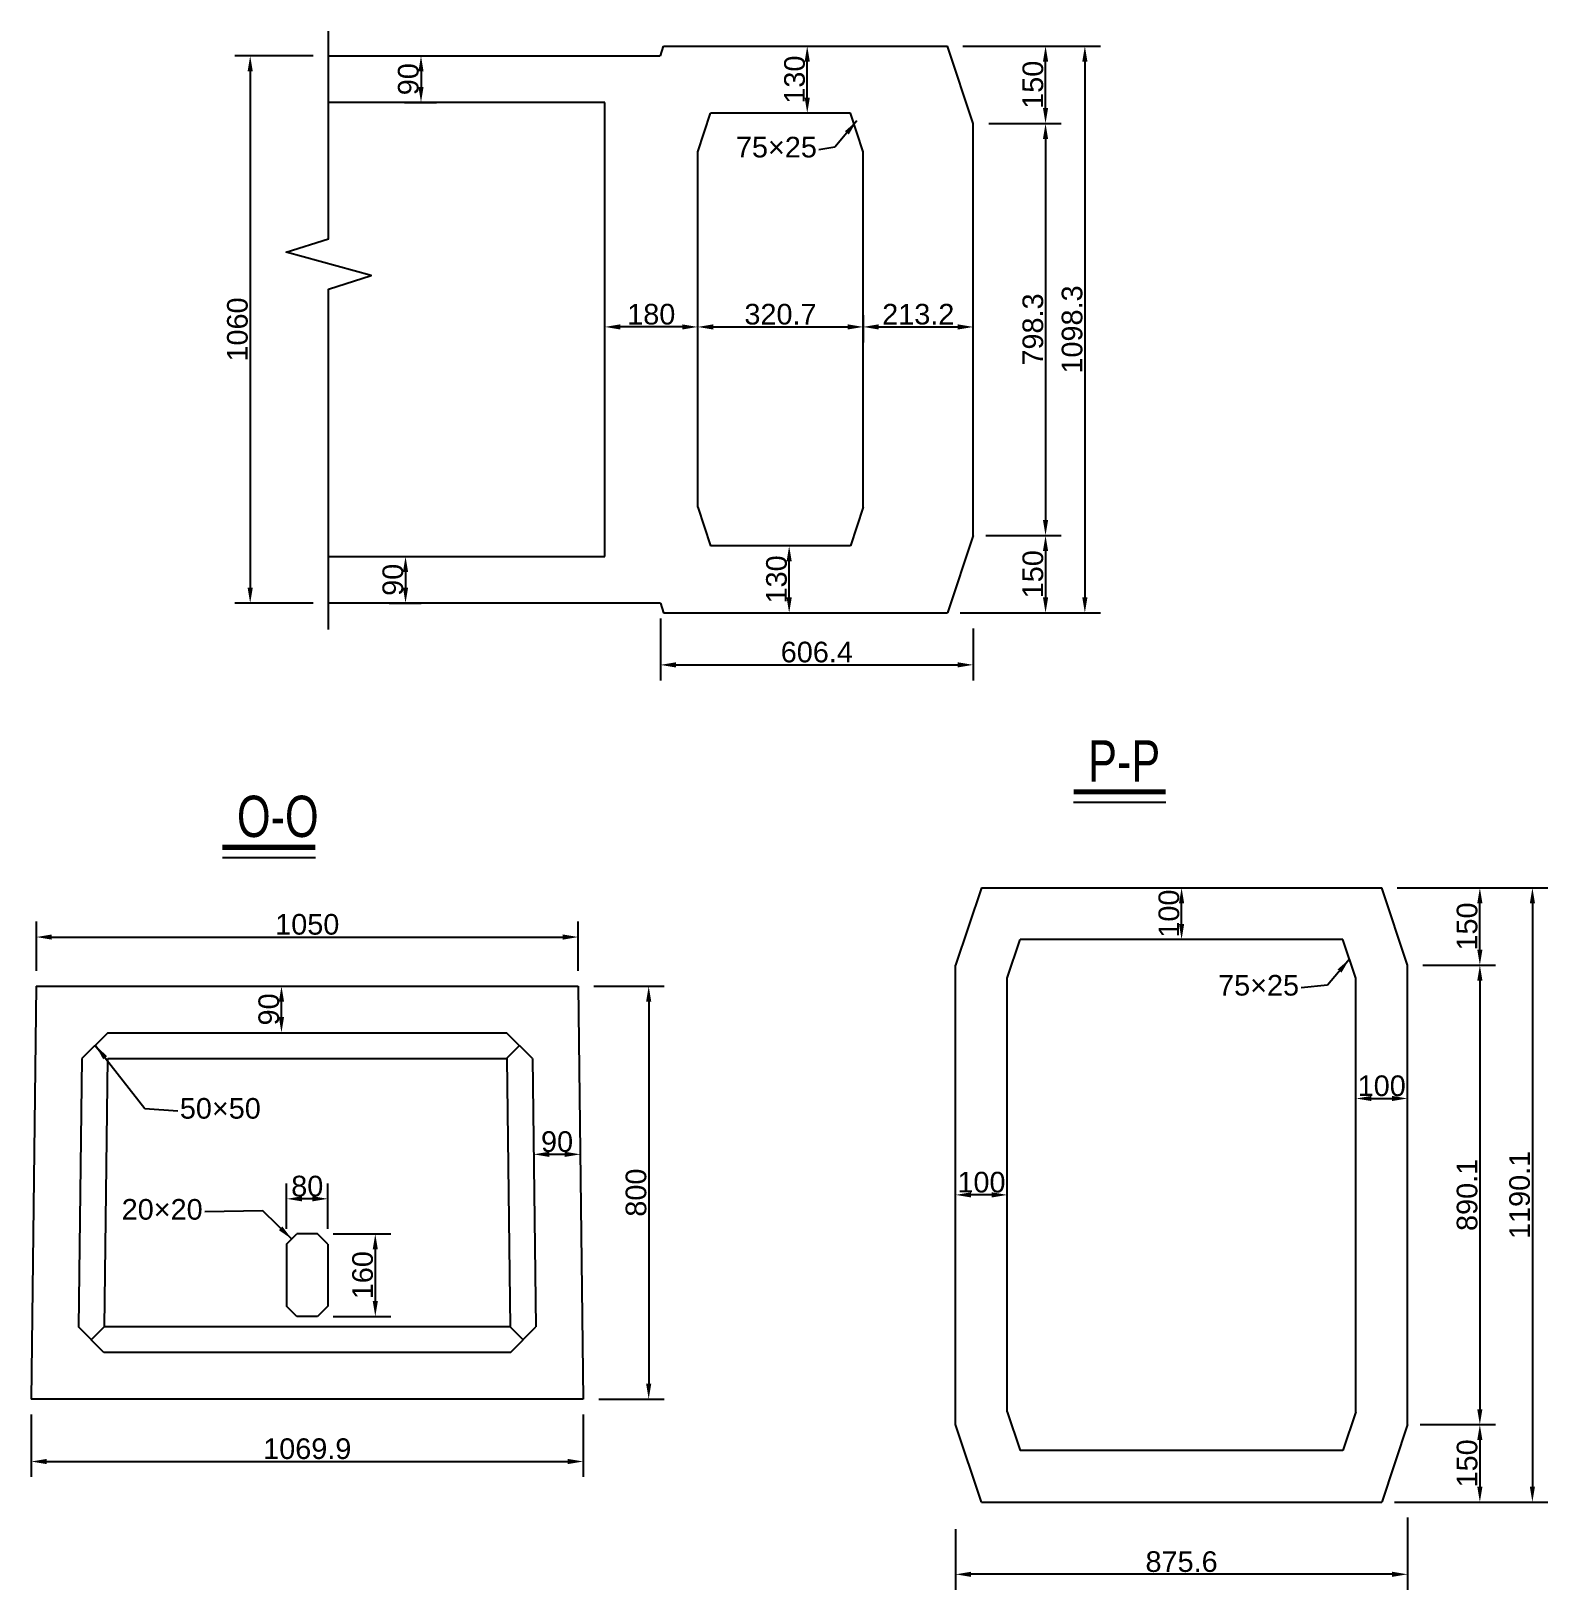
# Model space of a CAD drawing. Header units: millimetres. Extents: x 32645 to 210887, y 65210 to 90102.
# Drawn here: x 180596 to 195291, y 65323 to 80423 of the extents above; entities that cross this region are included whole.
import ezdxf

# ---------------------------------------------------------------- set-up
doc = ezdxf.new("R2010")
doc.units = ezdxf.units.MM
for name, color, linetype in [('1', 7, 'Continuous'), ('文本', 7, 'Continuous'), ('粗实线', 3, 'Continuous'), ('细实线', 7, 'Continuous')]:
    doc.layers.add(name, color=color, linetype=linetype)
doc.styles.get("Standard").update_dxf_attribs({"font": 'arial.ttf'})
doc.dimstyles.new('大样STANDARD', dxfattribs={"dimscale": 100, "dimtxt": 2, "dimasz": 1.5, "dimexe": 1.5, "dimexo": 1.5, "dimgap": 0.2, "dimtad": 1, "dimdec": 1, "dimlfac": 0.2, "dimdsep": 46, "dimtxsty": 'Standard', "dimcen": 0, "dimclrd": 4, "dimclre": 4, "dimclrt": 4, "dimadec": 0, "dimazin": 0, "dimtfac": 1, "dimtdec": 1, "dimtofl": 0, "dimtmove": 0, "dimatfit": 3, "dimfxl": 1, "dimtolj": 1, "dimtzin": 0, "dimarcsym": 0})

# ---------------------------------------------------------------- blocks, each defined once
blk = doc.blocks.new('*D1073')
at = {"layer": '1', "color": 4, "lineweight": -2, "transparency": 16777216}
for p, q in [((180646, 71321), (180646, 71797)), ((185896, 71321), (185896, 71797)), ((180796, 71647), (185746, 71647))]:
    blk.add_line(p, q, dxfattribs=at)
at = {"layer": '1', "color": 4, "transparency": 16777216}
for points in [[(180796, 71672), (180796, 71622), (180646, 71647)], [(185746, 71672), (185746, 71622), (185896, 71647)]]:
    blk.add_solid(points, dxfattribs=at)
at = {"layer": 'DEFPOINTS', "color": 0, "transparency": 16777216}
for p in [(185896, 71647), (180646, 71171), (185896, 71171)]:
    blk.add_point(p, dxfattribs=at)
at = {"layer": '1', "color": 4, "transparency": 16777216, "insert": (183271, 71769), "char_height": 200, "attachment_point": 5}
blk.add_mtext('\\A1;1050', dxfattribs=at)
blk = doc.blocks.new('*D1074')
at = {"layer": '1', "color": 4, "lineweight": -2, "transparency": 16777216}
for p, q in [((186046, 71171), (186729, 71171)), ((186579, 71021), (186579, 67321)), ((186095, 67171), (186729, 67171))]:
    blk.add_line(p, q, dxfattribs=at)
at = {"layer": '1', "color": 4, "transparency": 16777216}
for points in [[(186554, 71021), (186604, 71021), (186579, 71171)], [(186554, 67321), (186604, 67321), (186579, 67171)]]:
    blk.add_solid(points, dxfattribs=at)
at = {"layer": 'DEFPOINTS', "color": 0, "transparency": 16777216}
for p in [(185896, 71171), (185945, 67171), (186579, 67171)]:
    blk.add_point(p, dxfattribs=at)
at = {"layer": '1', "color": 4, "transparency": 16777216, "insert": (186457, 69171), "char_height": 200, "attachment_point": 5, "rotation": 90}
blk.add_mtext('\\A1;800', dxfattribs=at)
blk = doc.blocks.new('*D1075')
at = {"layer": '1', "color": 4, "lineweight": -2, "transparency": 16777216}
blk.add_line((183021, 70871), (183021, 71021), dxfattribs=at)
at = {"layer": '1', "color": 4, "transparency": 16777216}
for points in [[(182996, 71021), (183046, 71021), (183021, 71171)], [(182996, 70871), (183046, 70871), (183021, 70721)]]:
    blk.add_solid(points, dxfattribs=at)
at = {"layer": 'DEFPOINTS', "color": 0, "transparency": 16777216}
for p in [(183021, 71171), (183021, 71171), (183021, 70721)]:
    blk.add_point(p, dxfattribs=at)
at = {"layer": '1', "color": 4, "transparency": 16777216, "insert": (182899, 70946), "char_height": 200, "attachment_point": 5, "rotation": 90}
blk.add_mtext('\\A1;90', dxfattribs=at)
blk = doc.blocks.new('*D1076')
at = {"layer": '1', "color": 4, "lineweight": -2, "transparency": 16777216}
blk.add_line((185616, 69542), (185766, 69542), dxfattribs=at)
at = {"layer": '1', "color": 4, "transparency": 16777216}
for points in [[(185616, 69567), (185616, 69517), (185466, 69542)], [(185766, 69567), (185766, 69517), (185916, 69542)]]:
    blk.add_solid(points, dxfattribs=at)
at = {"layer": 'DEFPOINTS', "color": 0, "transparency": 16777216}
for p in [(185466, 69542), (185916, 69542), (185916, 69542)]:
    blk.add_point(p, dxfattribs=at)
at = {"layer": '1', "color": 4, "transparency": 16777216, "insert": (185691, 69664), "char_height": 200, "attachment_point": 5}
blk.add_mtext('\\A1;90', dxfattribs=at)
blk = doc.blocks.new('*D1077')
at = {"layer": '1', "color": 4, "lineweight": -2, "transparency": 16777216}
blk.add_line((193581, 70083), (193781, 70083), dxfattribs=at)
at = {"layer": '1', "color": 4, "transparency": 16777216}
for points in [[(193581, 70108), (193581, 70058), (193431, 70083)], [(193781, 70108), (193781, 70058), (193931, 70083)]]:
    blk.add_solid(points, dxfattribs=at)
at = {"layer": 'DEFPOINTS', "color": 0, "transparency": 16777216}
for p in [(193431, 70083), (193931, 70083), (193931, 70083)]:
    blk.add_point(p, dxfattribs=at)
at = {"layer": '1', "color": 4, "transparency": 16777216, "insert": (193681, 70205), "char_height": 200, "attachment_point": 5}
blk.add_mtext('\\A1;100', dxfattribs=at)
blk = doc.blocks.new('*D1078')
at = {"layer": '1', "color": 4, "lineweight": -2, "transparency": 16777216}
for p, q in [((189903, 69149), (189703, 69149)), ((190053, 68999), (190053, 68999))]:
    blk.add_line(p, q, dxfattribs=at)
at = {"layer": '1', "color": 4, "transparency": 16777216}
for points in [[(189703, 69174), (189703, 69124), (189553, 69149)], [(189903, 69174), (189903, 69124), (190053, 69149)]]:
    blk.add_solid(points, dxfattribs=at)
at = {"layer": 'DEFPOINTS', "color": 0, "transparency": 16777216}
for p in [(189553, 69149), (189553, 69149), (190053, 69149)]:
    blk.add_point(p, dxfattribs=at)
at = {"layer": '1', "color": 4, "transparency": 16777216, "insert": (189803, 69271), "char_height": 200, "attachment_point": 5}
blk.add_mtext('\\A1;100', dxfattribs=at)
blk = doc.blocks.new('*D1079')
at = {"layer": '1', "color": 4, "lineweight": -2, "transparency": 16777216}
for p, q in [((193931, 66023), (193931, 65323)), ((189553, 65912), (189553, 65323)), ((193781, 65473), (189703, 65473))]:
    blk.add_line(p, q, dxfattribs=at)
at = {"layer": '1', "color": 4, "transparency": 16777216}
for points in [[(189703, 65498), (189703, 65448), (189553, 65473)], [(193781, 65498), (193781, 65448), (193931, 65473)]]:
    blk.add_solid(points, dxfattribs=at)
at = {"layer": 'DEFPOINTS', "color": 0, "transparency": 16777216}
for p in [(193931, 66173), (189553, 66062), (189553, 65473)]:
    blk.add_point(p, dxfattribs=at)
at = {"layer": '1', "color": 4, "transparency": 16777216, "insert": (191742, 65595), "char_height": 200, "attachment_point": 5}
blk.add_mtext('\\A1;875.6', dxfattribs=at)
blk = doc.blocks.new('*D1080')
at = {"layer": '1', "color": 4, "lineweight": -2, "transparency": 16777216}
for p, q in [((194054, 66923), (194782, 66923)), ((194632, 66773), (194632, 66323)), ((193804, 66173), (194782, 66173))]:
    blk.add_line(p, q, dxfattribs=at)
at = {"layer": '1', "color": 4, "transparency": 16777216}
for points in [[(194607, 66773), (194657, 66773), (194632, 66923)], [(194607, 66323), (194657, 66323), (194632, 66173)]]:
    blk.add_solid(points, dxfattribs=at)
at = {"layer": 'DEFPOINTS', "color": 0, "transparency": 16777216}
for p in [(193904, 66923), (193654, 66173), (194632, 66173)]:
    blk.add_point(p, dxfattribs=at)
at = {"layer": '1', "color": 4, "transparency": 16777216, "insert": (194509, 66548), "char_height": 200, "attachment_point": 5, "rotation": 90}
blk.add_mtext('\\A1;150', dxfattribs=at)
blk = doc.blocks.new('*D1081')
at = {"layer": '1', "color": 4, "lineweight": -2, "transparency": 16777216}
for p, q in [((194081, 71374), (194782, 71374)), ((194632, 71224), (194632, 67073)), ((194081, 66923), (194782, 66923))]:
    blk.add_line(p, q, dxfattribs=at)
at = {"layer": '1', "color": 4, "transparency": 16777216}
for points in [[(194607, 71224), (194657, 71224), (194632, 71374)], [(194607, 67073), (194657, 67073), (194632, 66923)]]:
    blk.add_solid(points, dxfattribs=at)
at = {"layer": 'DEFPOINTS', "color": 0, "transparency": 16777216}
for p in [(193931, 71374), (193931, 66923), (194632, 66923)]:
    blk.add_point(p, dxfattribs=at)
at = {"layer": '1', "color": 4, "transparency": 16777216, "insert": (194509, 69149), "char_height": 200, "attachment_point": 5, "rotation": 90}
blk.add_mtext('\\A1;890.1', dxfattribs=at)
blk = doc.blocks.new('*D1082')
at = {"layer": '1', "color": 4, "lineweight": -2, "transparency": 16777216}
for p, q in [((193831, 72124), (194782, 72124)), ((194632, 71524), (194632, 71974)), ((194081, 71374), (194782, 71374))]:
    blk.add_line(p, q, dxfattribs=at)
at = {"layer": '1', "color": 4, "transparency": 16777216}
for points in [[(194607, 71974), (194657, 71974), (194632, 72124)], [(194607, 71524), (194657, 71524), (194632, 71374)]]:
    blk.add_solid(points, dxfattribs=at)
at = {"layer": 'DEFPOINTS', "color": 0, "transparency": 16777216}
for p in [(193681, 72124), (194632, 72124), (193931, 71374)]:
    blk.add_point(p, dxfattribs=at)
at = {"layer": '1', "color": 4, "transparency": 16777216, "insert": (194509, 71749), "char_height": 200, "attachment_point": 5, "rotation": 90}
blk.add_mtext('\\A1;150', dxfattribs=at)
blk = doc.blocks.new('*D1115')
at = {"layer": '1', "color": 4, "lineweight": -2, "transparency": 16777216}
for p, q in [((194031, 72124), (195291, 72124)), ((195141, 71974), (195141, 66323)), ((194004, 66173), (195291, 66173))]:
    blk.add_line(p, q, dxfattribs=at)
at = {"layer": '1', "color": 4, "transparency": 16777216}
for points in [[(195116, 71974), (195166, 71974), (195141, 72124)], [(195116, 66323), (195166, 66323), (195141, 66173)]]:
    blk.add_solid(points, dxfattribs=at)
at = {"layer": 'DEFPOINTS', "color": 0, "transparency": 16777216}
for p in [(193881, 72124), (193854, 66173), (195141, 66173)]:
    blk.add_point(p, dxfattribs=at)
at = {"layer": '1', "color": 4, "transparency": 16777216, "insert": (195018, 69149), "char_height": 200, "attachment_point": 5, "rotation": 90}
blk.add_mtext('\\A1;1190.1', dxfattribs=at)
blk = doc.blocks.new('*D1225')
at = {"layer": '1', "color": 4, "lineweight": -2, "transparency": 16777216}
for p, q in [((191742, 71774), (191742, 71974)), ((191592, 71624), (191592, 71624))]:
    blk.add_line(p, q, dxfattribs=at)
at = {"layer": '1', "color": 4, "transparency": 16777216}
for points in [[(191717, 71974), (191767, 71974), (191742, 72124)], [(191717, 71774), (191767, 71774), (191742, 71624)]]:
    blk.add_solid(points, dxfattribs=at)
at = {"layer": 'DEFPOINTS', "color": 0, "transparency": 16777216}
for p in [(191742, 72124), (191742, 72124), (191742, 71624)]:
    blk.add_point(p, dxfattribs=at)
at = {"layer": '1', "color": 4, "transparency": 16777216, "insert": (191620, 71874), "char_height": 200, "attachment_point": 5, "rotation": 90}
blk.add_mtext('\\A1;100', dxfattribs=at)
blk = doc.blocks.new('*D1240')
at = {"layer": '1', "color": 4, "lineweight": -2, "ltscale": 0.2, "transparency": 16777216}
for p, q in [((180596, 67021), (180596, 66416)), ((185945, 67021), (185945, 66416)), ((180746, 66566), (185795, 66566))]:
    blk.add_line(p, q, dxfattribs=at)
at = {"layer": '1', "color": 4, "ltscale": 0.2, "transparency": 16777216}
for points in [[(180746, 66591), (180746, 66541), (180596, 66566)], [(185795, 66591), (185795, 66541), (185945, 66566)]]:
    blk.add_solid(points, dxfattribs=at)
at = {"layer": 'DEFPOINTS', "color": 0, "ltscale": 0.2, "transparency": 16777216}
for p in [(180596, 67171), (185945, 67171), (185945, 66566)]:
    blk.add_point(p, dxfattribs=at)
at = {"layer": '1', "color": 4, "ltscale": 0.2, "transparency": 16777216, "insert": (183271, 66689), "char_height": 200, "attachment_point": 5}
blk.add_mtext('\\A1;1069.9', dxfattribs=at)
blk = doc.blocks.new('*D1241')
at = {"layer": '1', "color": 4, "lineweight": -2, "ltscale": 0.2, "transparency": 16777216}
for p, q in [((183521, 68771), (184080, 68771)), ((183930, 68621), (183930, 68121)), ((183521, 67971), (184080, 67971))]:
    blk.add_line(p, q, dxfattribs=at)
at = {"layer": '1', "color": 4, "ltscale": 0.2, "transparency": 16777216}
for points in [[(183905, 68621), (183955, 68621), (183930, 68771)], [(183905, 68121), (183955, 68121), (183930, 67971)]]:
    blk.add_solid(points, dxfattribs=at)
at = {"layer": 'DEFPOINTS', "color": 0, "ltscale": 0.2, "transparency": 16777216}
for p in [(183371, 68771), (183371, 67971), (183930, 67971)]:
    blk.add_point(p, dxfattribs=at)
at = {"layer": '1', "color": 4, "ltscale": 0.2, "transparency": 16777216, "insert": (183808, 68371), "char_height": 200, "attachment_point": 5, "rotation": 90}
blk.add_mtext('\\A1;160', dxfattribs=at)
blk = doc.blocks.new('*D1242')
at = {"layer": '1', "color": 4, "lineweight": -2, "ltscale": 0.2, "transparency": 16777216}
for p, q in [((183071, 68821), (183071, 69261)), ((183471, 68821), (183471, 69261)), ((183321, 69111), (183221, 69111))]:
    blk.add_line(p, q, dxfattribs=at)
at = {"layer": '1', "color": 4, "ltscale": 0.2, "transparency": 16777216}
for points in [[(183221, 69136), (183221, 69086), (183071, 69111)], [(183321, 69136), (183321, 69086), (183471, 69111)]]:
    blk.add_solid(points, dxfattribs=at)
at = {"layer": 'DEFPOINTS', "color": 0, "ltscale": 0.2, "transparency": 16777216}
for p in [(183071, 69111), (183071, 68671), (183471, 68671)]:
    blk.add_point(p, dxfattribs=at)
at = {"layer": '1', "color": 4, "ltscale": 0.2, "transparency": 16777216, "insert": (183271, 69233), "char_height": 200, "attachment_point": 5}
blk.add_mtext('\\A1;80', dxfattribs=at)
blk = doc.blocks.new('*D1262')
at = {"layer": '1', "color": 4, "lineweight": -2, "transparency": 16777216}
blk.add_line((188808, 77558), (189574, 77558), dxfattribs=at)
at = {"layer": '1', "color": 4, "transparency": 16777216}
for points in [[(188808, 77583), (188808, 77533), (188658, 77558)], [(189574, 77583), (189574, 77533), (189724, 77558)]]:
    blk.add_solid(points, dxfattribs=at)
at = {"layer": 'DEFPOINTS', "color": 0, "transparency": 16777216}
for p in [(188658, 77558), (189724, 77558), (189724, 77558)]:
    blk.add_point(p, dxfattribs=at)
at = {"layer": '1', "color": 4, "transparency": 16777216, "insert": (189191, 77680), "char_height": 200, "attachment_point": 5}
blk.add_mtext('\\A1;213.2', dxfattribs=at)
blk = doc.blocks.new('*D1263')
at = {"layer": '1', "color": 4, "lineweight": -2, "transparency": 16777216}
for p, q in [((186904, 77558), (186304, 77558)), ((187054, 77408), (187054, 77408))]:
    blk.add_line(p, q, dxfattribs=at)
at = {"layer": '1', "color": 4, "transparency": 16777216}
for points in [[(186304, 77583), (186304, 77533), (186154, 77558)], [(186904, 77583), (186904, 77533), (187054, 77558)]]:
    blk.add_solid(points, dxfattribs=at)
at = {"layer": 'DEFPOINTS', "color": 0, "transparency": 16777216}
for p in [(186154, 77558), (186154, 77558), (187054, 77558)]:
    blk.add_point(p, dxfattribs=at)
at = {"layer": '1', "color": 4, "transparency": 16777216, "insert": (186604, 77680), "char_height": 200, "attachment_point": 5}
blk.add_mtext('\\A1;180', dxfattribs=at)
blk = doc.blocks.new('*D1264')
at = {"layer": '1', "color": 4, "lineweight": -2, "transparency": 16777216}
for p, q in [((189847, 75537), (190574, 75537)), ((190424, 75387), (190424, 74937)), ((189597, 74787), (190574, 74787))]:
    blk.add_line(p, q, dxfattribs=at)
at = {"layer": '1', "color": 4, "transparency": 16777216}
for points in [[(190399, 75387), (190449, 75387), (190424, 75537)], [(190399, 74937), (190449, 74937), (190424, 74787)]]:
    blk.add_solid(points, dxfattribs=at)
at = {"layer": 'DEFPOINTS', "color": 0, "transparency": 16777216}
for p in [(189697, 75537), (189447, 74787), (190424, 74787)]:
    blk.add_point(p, dxfattribs=at)
at = {"layer": '1', "color": 4, "transparency": 16777216, "insert": (190302, 75162), "char_height": 200, "attachment_point": 5, "rotation": 90}
blk.add_mtext('\\A1;150', dxfattribs=at)
blk = doc.blocks.new('*D1265')
at = {"layer": '1', "color": 4, "lineweight": -2, "transparency": 16777216}
for p, q in [((189874, 79529), (190574, 79529)), ((190424, 79379), (190424, 75687)), ((190047, 75537), (190574, 75537))]:
    blk.add_line(p, q, dxfattribs=at)
at = {"layer": '1', "color": 4, "transparency": 16777216}
for points in [[(190399, 79379), (190449, 79379), (190424, 79529)], [(190399, 75687), (190449, 75687), (190424, 75537)]]:
    blk.add_solid(points, dxfattribs=at)
at = {"layer": 'DEFPOINTS', "color": 0, "transparency": 16777216}
for p in [(189724, 79529), (189897, 75537), (190424, 75537)]:
    blk.add_point(p, dxfattribs=at)
at = {"layer": '1', "color": 4, "transparency": 16777216, "insert": (190302, 77533), "char_height": 200, "attachment_point": 5, "rotation": 90}
blk.add_mtext('\\A1;798.3', dxfattribs=at)
blk = doc.blocks.new('*D1266')
at = {"layer": '1', "color": 4, "lineweight": -2, "transparency": 16777216}
for p, q in [((189624, 80279), (190574, 80279)), ((190424, 79679), (190424, 80129)), ((189874, 79529), (190574, 79529))]:
    blk.add_line(p, q, dxfattribs=at)
at = {"layer": '1', "color": 4, "transparency": 16777216}
for points in [[(190399, 80129), (190449, 80129), (190424, 80279)], [(190399, 79679), (190449, 79679), (190424, 79529)]]:
    blk.add_solid(points, dxfattribs=at)
at = {"layer": 'DEFPOINTS', "color": 0, "transparency": 16777216}
for p in [(189474, 80279), (190424, 80279), (189724, 79529)]:
    blk.add_point(p, dxfattribs=at)
at = {"layer": '1', "color": 4, "transparency": 16777216, "insert": (190302, 79904), "char_height": 200, "attachment_point": 5, "rotation": 90}
blk.add_mtext('\\A1;150', dxfattribs=at)
blk = doc.blocks.new('*D1267')
at = {"layer": '1', "color": 4, "lineweight": -2, "transparency": 16777216}
for p, q in [((189774, 80279), (190955, 80279)), ((190805, 80129), (190805, 74937)), ((189747, 74787), (190955, 74787))]:
    blk.add_line(p, q, dxfattribs=at)
at = {"layer": '1', "color": 4, "transparency": 16777216}
for points in [[(190780, 80129), (190830, 80129), (190805, 80279)], [(190780, 74937), (190830, 74937), (190805, 74787)]]:
    blk.add_solid(points, dxfattribs=at)
at = {"layer": 'DEFPOINTS', "color": 0, "transparency": 16777216}
for p in [(189624, 80279), (189597, 74787), (190805, 74787)]:
    blk.add_point(p, dxfattribs=at)
at = {"layer": '1', "color": 4, "transparency": 16777216, "insert": (190682, 77533), "char_height": 200, "attachment_point": 5, "rotation": 90}
blk.add_mtext('\\A1;1098.3', dxfattribs=at)
blk = doc.blocks.new('*D1268')
at = {"layer": '1', "color": 4, "lineweight": -2, "transparency": 16777216}
for p, q in [((188115, 79779), (188115, 80129)), ((187965, 79629), (187965, 79629))]:
    blk.add_line(p, q, dxfattribs=at)
at = {"layer": '1', "color": 4, "transparency": 16777216}
for points in [[(188090, 80129), (188140, 80129), (188115, 80279)], [(188090, 79779), (188140, 79779), (188115, 79629)]]:
    blk.add_solid(points, dxfattribs=at)
at = {"layer": 'DEFPOINTS', "color": 0, "transparency": 16777216}
for p in [(188115, 80279), (188115, 80279), (188115, 79629)]:
    blk.add_point(p, dxfattribs=at)
at = {"layer": '1', "color": 4, "transparency": 16777216, "insert": (187993, 79954), "char_height": 200, "attachment_point": 5, "rotation": 90}
blk.add_mtext('\\A1;130', dxfattribs=at)
blk = doc.blocks.new('*D1269')
at = {"layer": '1', "color": 4, "lineweight": -2, "transparency": 16777216}
for p, q in [((187940, 74937), (187940, 75287)), ((187790, 74787), (187790, 74787))]:
    blk.add_line(p, q, dxfattribs=at)
at = {"layer": '1', "color": 4, "transparency": 16777216}
for points in [[(187915, 75287), (187965, 75287), (187940, 75437)], [(187915, 74937), (187965, 74937), (187940, 74787)]]:
    blk.add_solid(points, dxfattribs=at)
at = {"layer": 'DEFPOINTS', "color": 0, "transparency": 16777216}
for p in [(187940, 75437), (187940, 75437), (187940, 74787)]:
    blk.add_point(p, dxfattribs=at)
at = {"layer": '1', "color": 4, "transparency": 16777216, "insert": (187818, 75112), "char_height": 200, "attachment_point": 5, "rotation": 90}
blk.add_mtext('\\A1;130', dxfattribs=at)
blk = doc.blocks.new('*D1273')
at = {"layer": '1', "color": 4, "lineweight": -2, "ltscale": 2, "transparency": 16777216}
for p, q in [((184214, 80183), (184523, 80183)), ((184373, 80033), (184373, 79883)), ((184214, 79733), (184523, 79733))]:
    blk.add_line(p, q, dxfattribs=at)
at = {"layer": '1', "color": 4, "ltscale": 2, "transparency": 16777216}
for points in [[(184348, 80033), (184398, 80033), (184373, 80183)], [(184348, 79883), (184398, 79883), (184373, 79733)]]:
    blk.add_solid(points, dxfattribs=at)
at = {"layer": 'DEFPOINTS', "color": 0, "ltscale": 2, "transparency": 16777216}
for p in [(184064, 80183), (184064, 79733), (184373, 79733)]:
    blk.add_point(p, dxfattribs=at)
at = {"layer": '1', "color": 4, "ltscale": 2, "transparency": 16777216, "insert": (184251, 79958), "char_height": 200, "attachment_point": 5, "rotation": 90}
blk.add_mtext('\\A1;90', dxfattribs=at)
blk = doc.blocks.new('*D1274')
at = {"layer": '1', "color": 4, "lineweight": -2, "ltscale": 2, "transparency": 16777216}
for p, q in [((184064, 75333), (184373, 75333)), ((184223, 75183), (184223, 75033)), ((184064, 74883), (184373, 74883))]:
    blk.add_line(p, q, dxfattribs=at)
at = {"layer": '1', "color": 4, "ltscale": 2, "transparency": 16777216}
for points in [[(184198, 75183), (184248, 75183), (184223, 75333)], [(184198, 75033), (184248, 75033), (184223, 74883)]]:
    blk.add_solid(points, dxfattribs=at)
at = {"layer": 'DEFPOINTS', "color": 0, "ltscale": 2, "transparency": 16777216}
for p in [(183914, 75333), (183914, 74883), (184223, 74883)]:
    blk.add_point(p, dxfattribs=at)
at = {"layer": '1', "color": 4, "ltscale": 2, "transparency": 16777216, "insert": (184101, 75108), "char_height": 200, "attachment_point": 5, "rotation": 90}
blk.add_mtext('\\A1;90', dxfattribs=at)
blk = doc.blocks.new('*D1275')
at = {"layer": '1', "color": 4, "lineweight": -2, "ltscale": 2, "transparency": 16777216}
for p, q in [((183328, 80183), (182568, 80183)), ((182718, 80033), (182718, 75033)), ((183328, 74883), (182568, 74883))]:
    blk.add_line(p, q, dxfattribs=at)
at = {"layer": '1', "color": 4, "ltscale": 2, "transparency": 16777216}
for points in [[(182693, 80033), (182743, 80033), (182718, 80183)], [(182693, 75033), (182743, 75033), (182718, 74883)]]:
    blk.add_solid(points, dxfattribs=at)
at = {"layer": 'DEFPOINTS', "color": 0, "ltscale": 2, "transparency": 16777216}
for p in [(183478, 80183), (182718, 74883), (183478, 74883)]:
    blk.add_point(p, dxfattribs=at)
at = {"layer": '1', "color": 4, "ltscale": 2, "transparency": 16777216, "insert": (182595, 77533), "char_height": 200, "attachment_point": 5, "rotation": 90}
blk.add_mtext('\\A1;1060', dxfattribs=at)
blk = doc.blocks.new('*D1403')
at = {"color": 4, "lineweight": -2, "ltscale": 2, "transparency": 16777216}
for p, q in [((186692, 74733), (186692, 74134)), ((189724, 74637), (189724, 74134)), ((186842, 74284), (189574, 74284))]:
    blk.add_line(p, q, dxfattribs=at)
at = {"color": 4, "ltscale": 2, "transparency": 16777216}
for points in [[(186842, 74309), (186842, 74259), (186692, 74284)], [(189574, 74309), (189574, 74259), (189724, 74284)]]:
    blk.add_solid(points, dxfattribs=at)
at = {"layer": 'DEFPOINTS', "color": 0, "ltscale": 2, "transparency": 16777216}
for p in [(186692, 74883), (189724, 74787), (189724, 74284)]:
    blk.add_point(p, dxfattribs=at)
at = {"color": 4, "ltscale": 2, "transparency": 16777216, "insert": (188208, 74407), "char_height": 200, "attachment_point": 5}
blk.add_mtext('\\A1;606.4', dxfattribs=at)
blk = doc.blocks.new('*D1404')
at = {"color": 4, "lineweight": -2, "ltscale": 2, "transparency": 16777216}
for p, q in [((188658, 77671), (188658, 77408)), ((187204, 77558), (188508, 77558)), ((187054, 77408), (187054, 77408))]:
    blk.add_line(p, q, dxfattribs=at)
at = {"color": 4, "ltscale": 2, "transparency": 16777216}
for points in [[(187204, 77583), (187204, 77533), (187054, 77558)], [(188508, 77583), (188508, 77533), (188658, 77558)]]:
    blk.add_solid(points, dxfattribs=at)
at = {"layer": 'DEFPOINTS', "color": 0, "ltscale": 2, "transparency": 16777216}
for p in [(188658, 77821), (187054, 77558), (188658, 77558)]:
    blk.add_point(p, dxfattribs=at)
at = {"color": 4, "ltscale": 2, "transparency": 16777216, "insert": (187856, 77680), "char_height": 200, "attachment_point": 5}
blk.add_mtext('\\A1;320.7', dxfattribs=at)

msp = doc.modelspace()

# ---------------------------------------------------------------- linework, layer by layer
at = {"layer": '1', "color": 1}
for p, q in [((186691.79959, 80182.79124), (186723.7047, 80278.50659)), ((186723.69918, 80278.49002), (189473.69918, 80278.51423)), ((189723.69918, 79528.51423), (189473.69918, 80278.51423)), ((186691.78157, 80182.73721), (183477.72643, 80182.73721)), ((186153.84232, 79732.73721), (183477.72643, 79732.73721)), ((186153.84232, 75332.73721), (186153.84232, 79732.73721)), ((187053.96196, 79253.48524), (187178.96196, 79628.48721)), ((188532.69918, 79628.51507), (187178.96196, 79628.48721)), ((188657.69918, 79253.51704), (188532.69918, 79628.51507)), ((189723.69918, 75537.01423), (189723.69918, 79528.51423)), ((187053.96196, 75811.9853), (187053.96196, 79253.48524)), ((188657.69918, 75812.01614), (188657.69918, 79253.51704)), ((187053.96196, 75811.9853), (187178.96196, 75436.98721)), ((188657.69918, 75812.01614), (188532.69918, 75437.01423)), ((189723.69918, 75537.01423), (189473.69918, 74787.01423)), ((188532.69918, 75437.01423), (187178.96196, 75436.98721)), ((183477.72643, 75332.73721), (186153.84232, 75332.73721)), ((186691.79959, 74882.73721), (183477.72643, 74882.73721)), ((186691.79959, 74882.73721), (186723.7047, 74787.02187)), ((186723.69918, 74787.03843), (189473.69918, 74787.01423)), ((189802.99384, 72124.03961), (189552.99384, 71374.03961)), ((189802.99384, 72124.03961), (193681.01191, 72124.03961)), ((193931.01191, 71374.03961), (193681.01191, 72124.03961)), ((190053.11347, 71249.03961), (190178.11347, 71624.03961)), ((193306.01191, 71624.03961), (190178.11347, 71624.03961)), ((193431.01191, 71249.03961), (193306.01191, 71624.03961)), ((189552.99384, 66923.47937), (189552.99384, 71374.03961)), ((193931.01191, 66923.47937), (193931.01191, 71374.03961)), ((180645.70472, 71170.6963), (180595.95472, 67170.6963)), ((180645.70472, 71170.6963), (185895.70472, 71170.6963)), ((185895.70472, 71170.6963), (185945.45472, 67170.6963)), ((190053.11347, 67048.47937), (190053.11347, 71249.03961)), ((193431.01191, 67048.47937), (193431.01191, 71249.03961)), ((181340.10785, 70720.6963), (181086.99847, 70470.6963)), ((181340.10785, 70720.6963), (185201.3016, 70720.6963)), ((185454.41097, 70470.6963), (185201.3016, 70720.6963)), ((185201.3016, 70470.6963), (185327.85628, 70595.6963)), ((181086.99847, 70470.6963), (181054.66097, 67870.6963)), ((181336.99847, 70470.6963), (181304.66097, 67870.6963)), ((181340.10785, 70470.6963), (185201.3016, 70470.6963)), ((185204.41097, 70470.6963), (185236.74847, 67870.6963)), ((185454.41097, 70470.6963), (185486.74847, 67870.6963)), ((183070.70472, 68670.6963), (183170.70472, 68770.6963)), ((183370.70472, 68770.6963), (183170.70472, 68770.6963)), ((183470.70472, 68670.6963), (183370.70472, 68770.6963)), ((183070.70472, 68670.6963), (183070.70472, 68070.6963)), ((183470.70472, 68670.6963), (183470.70472, 68070.6963)), ((183170.70472, 67970.6963), (183070.70472, 68070.6963)), ((183370.70472, 67970.6963), (183170.70472, 67970.6963)), ((183470.70472, 68070.6963), (183370.70472, 67970.6963)), ((181301.5516, 67620.6963), (181054.66097, 67870.6963)), ((181304.66097, 67870.6963), (181178.10628, 67745.6963)), ((185239.85785, 67870.6963), (181301.5516, 67870.6963)), ((185236.74847, 67870.6963), (185363.30316, 67745.6963)), ((185239.85785, 67620.6963), (185486.74847, 67870.6963)), ((185239.85785, 67620.6963), (181301.5516, 67620.6963)), ((185945.45472, 67170.6963), (180595.95472, 67170.6963)), ((190053.11347, 67048.47937), (190178.11347, 66673.47937)), ((193431.01191, 67048.47937), (193306.01191, 66673.47937)), ((189802.99384, 66173.47937), (189552.99384, 66923.47937)), ((193931.01191, 66923.47937), (193681.01191, 66173.47937)), ((193306.01191, 66673.47937), (190178.11347, 66673.47937)), ((189802.99384, 66173.47937), (193681.01191, 66173.47937))]:
    msp.add_line(p, q, dxfattribs=at)
at = {"layer": '1', "color": 2, "ltscale": 2}
msp.add_line((181336.70607, 70447.18703), (181213.55316, 70595.6963), dxfattribs=at)
at = {"layer": '文本', "color": 0}
for p, q in [((190694.89462, 72953.2079), (191588.44213, 72953.2079)), ((182448.09843, 72416.39036), (183349.91558, 72416.39036))]:
    msp.add_line(p, q, dxfattribs=at)
at = {"layer": '粗实线'}
for points in [[(190694.89462, 73053.2079, 50, 50, 0), (191588.44213, 73053.2079, 24.5, 24.5, 0)], [(182448.09843, 72516.39036, 50, 50, 0), (183349.91558, 72516.39036, 24.5, 24.5, 0)]]:
    msp.add_lwpolyline(points, format="xyseb", dxfattribs=at)
at = {"layer": '细实线', "color": 4}
msp.add_lwpolyline([(183477.72643, 74626.356), (183477.72643, 77925.28716), (183890.22643, 78056.53716), (183065.22643, 78281.53716), (183477.72643, 78412.78716), (183477.72643, 80423.28936)], dxfattribs=at)

# ---------------------------------------------------------------- texts
at = {"layer": '1', "color": 4, "char_height": 200}
for s, insert, attachment_point in [('75×25', (188208.70865, 79400.0491), 3), ('75×25', (192880.2854, 71280.05569), 3), ('50×50', (182036.24702, 70087.60437), 1), ('20×20', (182257.63025, 69108.97641), 3)]:
    msp.add_mtext(s, dxfattribs=dict(at, insert=insert, attachment_point=attachment_point))
at = {"layer": '文本', "width": 0.75}
for s, p in [('P-P', (190836.56644, 73153.2079)), ('O-O', (182589.77025, 72616.39036))]:
    msp.add_text(s, height=400, dxfattribs=at).set_placement(p)

# ---------------------------------------------------------------- dimensions: what is measured, and where the dimension line sits
at = {"color": 2, "ltscale": 2}
dim = msp.add_linear_dim(base=(188657.69918, 77557.73721), p1=(187053.96196, 77557.73721), p2=(188657.69918, 77821.20512), dimstyle='大样STANDARD', override={"dimtmove": 1}, dxfattribs=at)
dim.commit()
dim.dimension.update_dxf_attribs({"geometry": '*D1404', "text_midpoint": (187855.83057, 77679.92002)})
dim = msp.add_linear_dim(base=(189723.69918, 74284.41407), p1=(186691.79959, 74882.73721), p2=(189723.69918, 74787.01423), dimstyle='大样STANDARD', dxfattribs=at)
dim.commit()
dim.dimension.update_dxf_attribs({"geometry": '*D1403', "text_midpoint": (188207.74938, 74406.52867)})
at = {"layer": '1', "color": 2}
for base, p1, p2, picture, middle in [((188115.02075, 80278.50072), (188115.08036, 79628.50114), (188115.02075, 80278.50072), '*D1268', (187992.83794, 79953.50093)), ((187940.0806, 75437.00056), (187940.1402, 74787.00098), (187940.0806, 75437.00056), '*D1269', (187817.89779, 75112.00077)), ((191742.00287, 72124.03961), (191742.06269, 71624.03961), (191742.00287, 72124.03961), '*D1225', (191619.88828, 71874.03961))]:
    dim = msp.add_linear_dim(base=base, p1=p1, p2=p2, angle=90, dimstyle='大样STANDARD', dxfattribs=at)
    dim.commit()
    dim.dimension.update_dxf_attribs({"geometry": picture, "text_midpoint": middle})
at = {"layer": '1', "color": 1}
for base, p1, p2, picture, middle in [((190424.26234, 80278.51423), (189723.69918, 79528.51423), (189473.69918, 80278.51423), '*D1266', (190302.14774, 79903.51423)), ((190804.57746, 74787.01423), (189623.69918, 80278.51423), (189596.76019, 74787.01423), '*D1267', (190682.39465, 77532.76423)), ((190424.26234, 75537.01423), (189723.69918, 79528.51423), (189896.76019, 75537.01423), '*D1265', (190302.07953, 77532.76423)), ((190424.26234, 74787.01423), (189696.76019, 75537.01423), (189446.76019, 74787.01423), '*D1264', (190302.14774, 75162.01423)), ((194631.57507, 72124.03961), (193931.01191, 71374.03961), (193681.01191, 72124.03961), '*D1082', (194509.46047, 71749.03961)), ((194631.57507, 66923.47937), (193931.01191, 71374.03961), (193931.01191, 66923.47937), '*D1081', (194509.46047, 69148.75949)), ((183020.70472, 71170.6963), (183020.70472, 70720.6963), (183020.70472, 71170.6963), '*D1075', (182898.59012, 70945.6963)), ((186579.06954, 67170.6963), (185895.70472, 71170.6963), (185945.45472, 67170.6963), '*D1074', (186456.95494, 69170.6963)), ((194631.57507, 66173.47937), (193904.07292, 66923.47937), (193654.07292, 66173.47937), '*D1080', (194509.46047, 66548.47937))]:
    dim = msp.add_linear_dim(base=base, p1=p1, p2=p2, angle=90, dimstyle='大样STANDARD', dxfattribs=at)
    dim.commit()
    dim.dimension.update_dxf_attribs({"geometry": picture, "text_midpoint": middle})
at = {"layer": '1', "color": 2, "ltscale": 2}
for base, p1, p2, picture, middle in [((182717.5806, 74882.73721), (183477.72643, 80182.73721), (183477.72643, 74882.73721), '*D1275', (182595.466, 77532.73721)), ((184372.64827, 79732.73721), (184063.61906, 80182.73721), (184063.61906, 79732.73721), '*D1273', (184250.53368, 79957.73721)), ((184222.64827, 74882.73721), (183913.61906, 75332.73721), (183913.61906, 74882.73721), '*D1274', (184100.53368, 75107.73721))]:
    dim = msp.add_linear_dim(base=base, p1=p1, p2=p2, angle=90, dimstyle='大样STANDARD', dxfattribs=at)
    dim.commit()
    dim.dimension.update_dxf_attribs({"geometry": picture, "text_midpoint": middle})
at = {"layer": '1', "color": 1}
for base, p1, p2, picture, middle in [((186153.84232, 77557.73721), (187053.96196, 77557.73721), (186153.84232, 77557.73721), '*D1263', (186603.90214, 77679.85181)), ((189723.69918, 77557.73721), (188657.69918, 77557.73721), (189723.69918, 77557.73721), '*D1262', (189190.69918, 77679.92002)), ((185895.70472, 71646.94634), (180645.70472, 71170.6963), (185895.70472, 71170.6963), '*D1073', (183270.70472, 71769.06094)), ((193931.01191, 70083.33576), (193431.01191, 70083.33576), (193931.01191, 70083.33576), '*D1077', (193681.01191, 70205.45036)), ((185915.95764, 69542.32082), (185465.95764, 69542.32082), (185915.95764, 69542.32082), '*D1076', (185690.95764, 69664.43541)), ((189552.99384, 69148.75949), (190053.11347, 69148.75949), (189552.99384, 69148.75949), '*D1078', (189803.05365, 69270.87409)), ((189552.99384, 65472.86257), (193931.01191, 66173.47937), (189552.99384, 66062.20988), '*D1079', (191742.00287, 65594.97717))]:
    dim = msp.add_linear_dim(base=base, p1=p1, p2=p2, dimstyle='大样STANDARD', dxfattribs=at)
    dim.commit()
    dim.dimension.update_dxf_attribs({"geometry": picture, "text_midpoint": middle})
dim = msp.add_linear_dim(base=(195140.56534, 66173.47937), p1=(193881.01191, 72124.03961), p2=(193854.07292, 66173.47937), angle=90, text='1190.1', dimstyle='大样STANDARD', dxfattribs=at)
dim.commit()
dim.dimension.update_dxf_attribs({"geometry": '*D1115', "text_midpoint": (195018.45074, 69148.75949)})
at = {"layer": '1', "color": 2, "ltscale": 0.2}
for base, p1, p2, picture, middle in [((183070.70472, 69110.55795), (183470.70472, 68670.6963), (183070.70472, 68670.6963), '*D1242', (183270.70472, 69232.67255)), ((185945.45472, 66566.44117), (180595.95472, 67170.6963), (185945.45472, 67170.6963), '*D1240', (183270.70472, 66688.55576))]:
    dim = msp.add_linear_dim(base=base, p1=p1, p2=p2, dimstyle='大样STANDARD', dxfattribs=at)
    dim.commit()
    dim.dimension.update_dxf_attribs({"geometry": picture, "text_midpoint": middle})
dim = msp.add_linear_dim(base=(183929.73736, 67970.6963), p1=(183370.70472, 68770.6963), p2=(183370.70472, 67970.6963), angle=90, dimstyle='大样STANDARD', dxfattribs=at)
dim.commit()
dim.dimension.update_dxf_attribs({"geometry": '*D1241', "text_midpoint": (183807.62277, 68370.6963)})

# ---------------------------------------------------------------- leaders
at = {"layer": '1', "color": 1, "annotation_type": 0, "has_hookline": 1}
for points, hookline_direction in [([(188595.19918, 79553.51423), (188383.89021, 79300.0491), (188228.70865, 79275.0491)], 1), ([(193368.51191, 71433.52081), (193157.20294, 71180.05569), (192900.2854, 71155.05569)], 1), ([(181220.70472, 70595.6963), (181695.68845, 69987.60437), (182016.24702, 69962.60437)], 0), ([(183120.70472, 68720.6963), (182839.68152, 68993.46607), (182277.63025, 68983.97641)], 1)]:
    msp.add_leader(points, dimstyle='大样STANDARD', override={"dimgap": 0.2, "dimtad": 0}, dxfattribs=dict(at, hookline_direction=hookline_direction))

doc.saveas('drawing.dxf')
